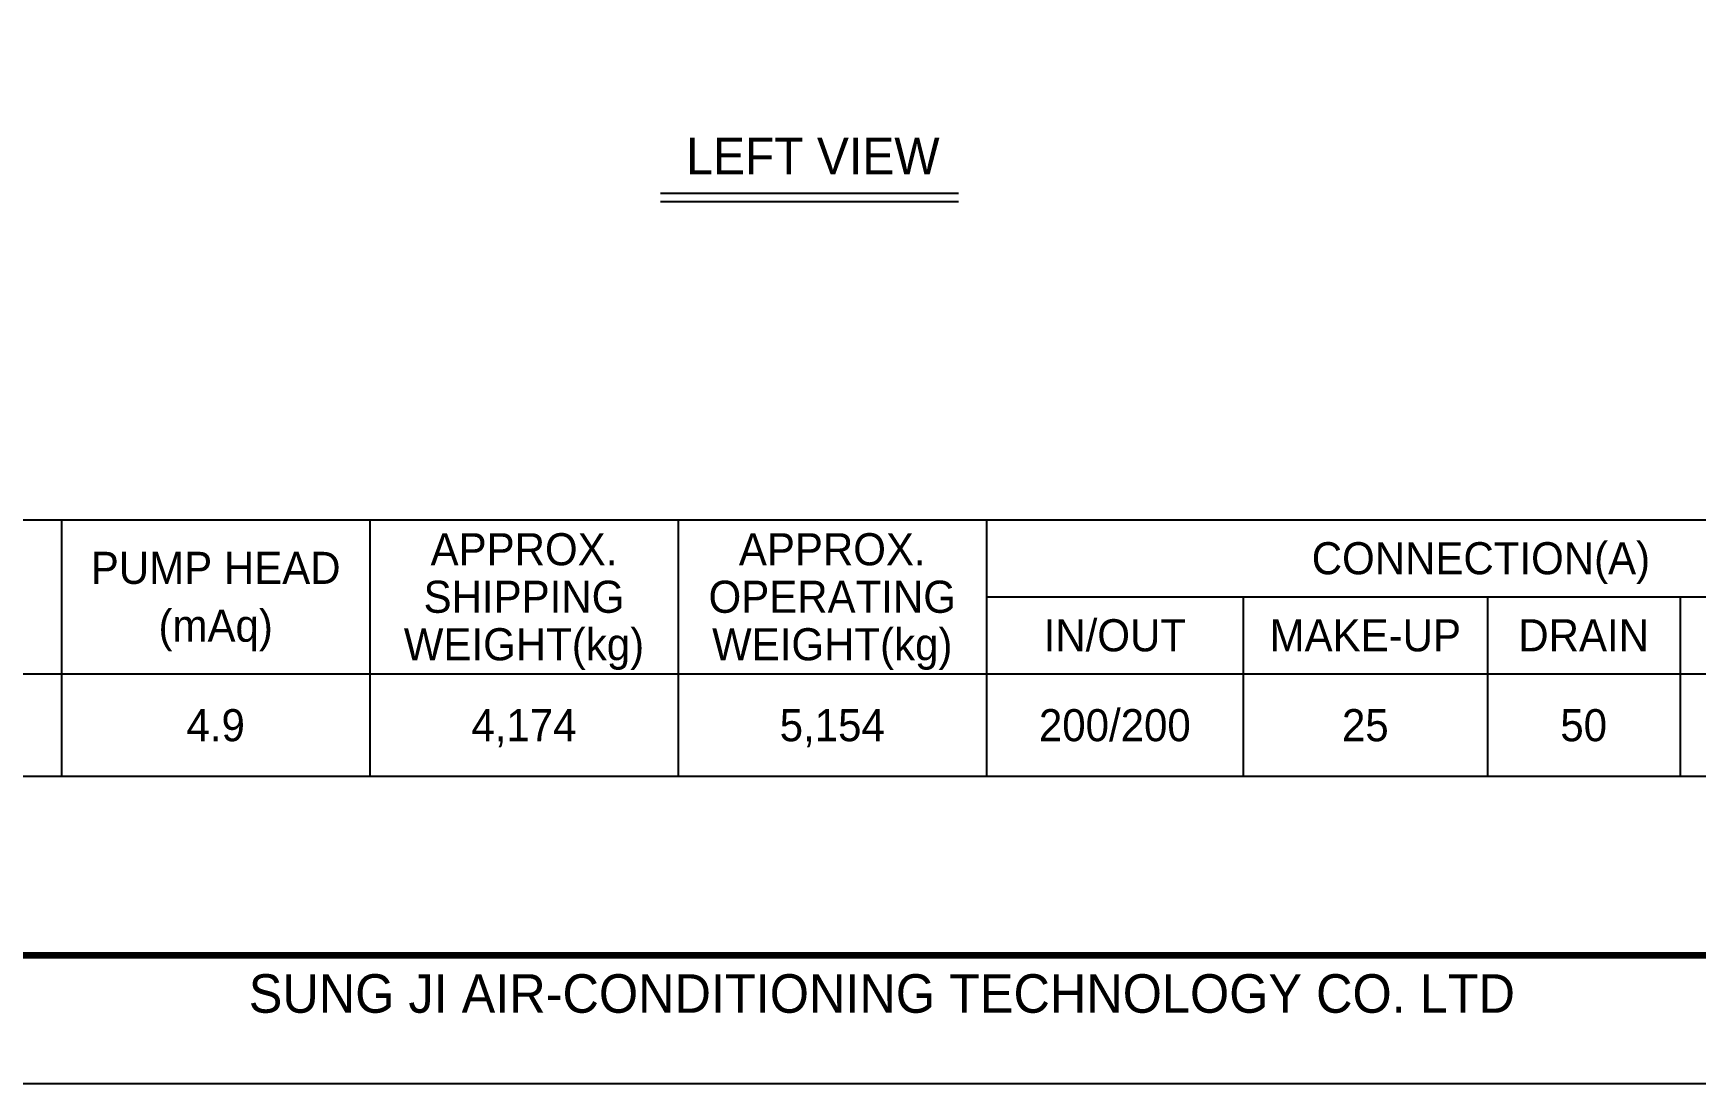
# Model space of a CAD drawing. Header units: millimetres. Extents: x -17070 to 48118, y -291348 to 33238.
# Drawn here: x 28001 to 37061, y 12443 to 18169 of the extents above; entities that cross this region are included whole.
import ezdxf
from ezdxf.enums import TextEntityAlignment as Align

# ---------------------------------------------------------------- set-up
doc = ezdxf.new("R2010")
doc.units = ezdxf.units.MM
for name, color, linetype in [('냉각탑_box', 1, 'Continuous'), ('냉각탑_form', 1, 'Continuous'), ('냉각탑_text', 3, 'Continuous')]:
    doc.layers.add(name, color=color, linetype=linetype)
doc.styles.add('돋움', font='Dotum.ttf')

msp = doc.modelspace()

# ---------------------------------------------------------------- linework, layer by layer
at = {"layer": 'Defpoints'}
msp.add_lwpolyline([(18710.4, 33238.5), (48117.6, 33238.5), (48117.6, 12443.4), (18710.4, 12443.4)], close=True, dxfattribs=at)
at = {"layer": '냉각탑_box'}
for p, q in [((31419.9, 17298.6), (33043.3, 17298.6)), ((31419.9, 17251.9), (33043.3, 17251.9)), ((28155.2, 15517.9), (28155.2, 14117.9)), ((29835.2, 15517.9), (29835.2, 14117.9)), ((31515.2, 15517.9), (31515.2, 14117.9)), ((33195.2, 15517.9), (33195.2, 14117.9)), ((33195.2, 15097.9), (38585.2, 15097.9)), ((34595.2, 15097.9), (34595.2, 14117.9)), ((35925.2, 15097.9), (35925.2, 14117.9)), ((36975.2, 15097.9), (36975.2, 14117.9)), ((23535.2, 14677.9), (38585.2, 14677.9))]:
    msp.add_line(p, q, dxfattribs=at)
msp.add_lwpolyline([(23535.2, 15517.9), (38585.2, 15517.9), (38585.2, 14117.9), (23535.2, 14117.9)], close=True, dxfattribs=at)
at = {"layer": '냉각탑_form', "const_width": 35}
msp.add_lwpolyline([(19410.6, 32538.3), (19410.6, 13143.6), (47417.4, 13143.6), (47417.4, 32538.3)], close=True, dxfattribs=at)

# ---------------------------------------------------------------- texts
at = {"layer": '냉각탑_form', "style": '돋움'}
msp.add_text('SUNG JI AIR-CONDITIONING TECHNOLOGY CO. LTD', height=210.051, dxfattribs=at).set_placement((29175.3, 12830.4))
at = {"layer": '냉각탑_text', "style": '돋움'}
for s, height, p in [('LEFT VIEW', 199.97, (32249.8, 17500.7)), ('APPROX.', 175, (30675.2, 15356.9)), ('APPROX.', 175, (32355.2, 15356.9)), ('CONNECTION(A)', 175, (35890.2, 15307.9)), ('PUMP HEAD', 175, (28995.2, 15255.4)), ('SHIPPING', 175, (30675.2, 15097.9)), ('OPERATING', 175, (32355.2, 15097.9)), ('(mAq)', 175, (28995.2, 14940.4)), ('IN/OUT', 175, (33895.2, 14887.9)), ('MAKE-UP', 175, (35260.2, 14887.9)), ('DRAIN', 175, (36450.2, 14887.9)), ('WEIGHT(kg)', 175, (30675.2, 14838.9)), ('WEIGHT(kg)', 175, (32355.2, 14838.9)), ('4.9', 175, (28995.2, 14397.9)), ('4,174', 175, (30675.2, 14397.9)), ('5,154', 175, (32355.2, 14397.9)), ('200/200', 175, (33895.2, 14397.9)), ('25', 175, (35260.2, 14397.9)), ('50', 175, (36450.2, 14397.9))]:
    msp.add_text(s, height=height, dxfattribs=at).set_placement(p, align=Align.MIDDLE_CENTER)

doc.saveas('drawing.dxf')
